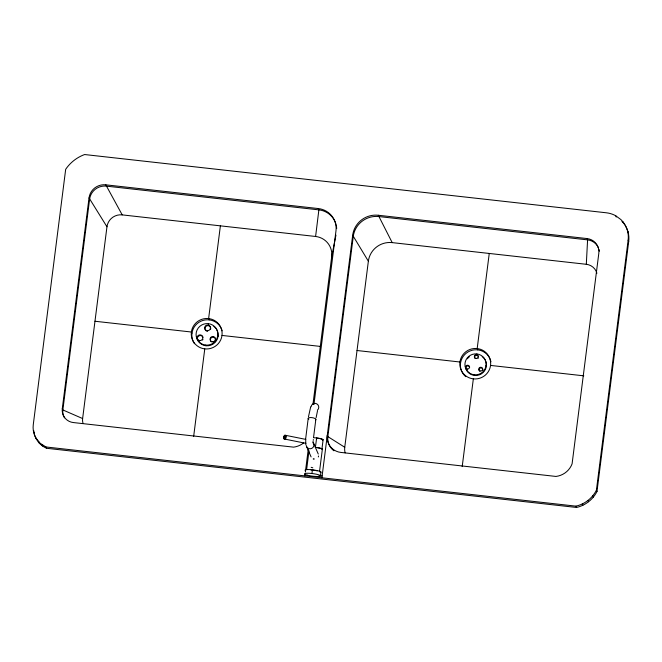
<?xml version="1.0" encoding="UTF-8"?>
<svg xmlns="http://www.w3.org/2000/svg" width="662" height="662" viewBox="0 0 662 662"><rect width="100%" height="100%" fill="white"/><g stroke="black" fill="none" stroke-linecap="round" stroke-linejoin="round"><path stroke-width="0.99" d="M596.909 273.24A12.661 12.446 -23.6 0 0 586.309 264.295L587.591 239.867L587.029 238.56L378.292 215.258A23.005 22.607 -23.6 0 0 352.672 235.242L321.897 477.782M313.275 440.247L313.333 439.527M312.96 404.283L331.679 256.74A18.586 18.271 -23.6 0 0 315.6 236.475L318.877 209.862L318.306 208.555L105.796 184.83A15.044 14.787 -23.6 0 0 89.031 197.905L62.294 408.636L62.865 409.943A12.768 12.545 -23.6 0 0 64.504 417.846M82.949 423.001A11.618 11.42 -23.6 0 1 82.626 418.55L106.963 226.785L89.031 197.905M193.676 436.308L204.773 348.874A15.466 15.201 -23.6 0 0 220.909 327.632A15.466 15.201 -23.6 0 0 194.396 324.67A15.466 15.201 -23.6 0 0 204.773 348.874M220.388 225.841L208.621 318.571L209.184 319.878M308.202 418.425L305.678 438.666L305.836 444.798M304.876 475.887L305.108 474.083M305.364 472.039L308.219 449.564M313.929 404.59L335.982 230.823A20.431 20.075 -23.6 0 0 318.306 208.555M306.647 469.457L309.03 450.681M313.573 437.276L315.857 419.286M311.934 473.512L312.406 469.813A8.035 1.274 7.2 0 1 320.83 472.378M322.262 449.424A6.546 1.034 7.2 0 0 315.402 447.338L316.635 437.946M316.577 439.038L316.701 438.095A5.222 0.828 7.2 0 1 322.171 439.758M323.122 439.651L321.922 449.117A6.107 0.968 7.2 0 0 315.435 447.413M319.473 471.89L322.361 449.167M320.482 475.755L320.954 472.056M345.159 452.866A14.605 14.357 -23.6 0 1 344.753 447.264L368.362 261.209L352.672 235.242M462.2 466.611L473.338 378.863A15.466 15.201 -23.6 0 0 489.475 357.621A15.466 15.201 -23.6 0 0 462.961 354.658A15.466 15.201 -23.6 0 0 473.338 378.863M489.251 253.455L477.186 348.56L477.749 349.867M596.975 491.535L596.404 490.236L628.139 240.165A25.106 24.676 -23.6 0 0 623.066 221.969L620.89 219.569L615.685 215.738A25.106 24.676 -23.6 0 0 606.417 212.8L84.62 154.536C76.966 157.324 70.23 162.562 65.679 169.315L33.266 424.731A21.945 21.573 -23.6 0 0 35.889 437.963C37.891 442.621 41.954 446.221 46.53 448.273L576.561 507.464A30.394 29.881 -23.6 0 0 596.975 491.535L628.701 241.473A25.106 24.676 -23.6 0 0 625.474 225.924M308.459 416.82L310.685 406.873M316.113 417.672L317.479 410.978M331.679 256.74L335.965 235.076M368.362 261.209A21.391 21.027 -23.6 0 1 392.194 242.615L586.309 264.295M106.963 226.785A13.695 13.463 -23.6 0 1 122.213 214.885L315.6 236.475M94.972 321.252L191.384 332.018L191.955 333.317M222.002 335.435L320.3 346.408M357.033 350.512L459.958 362.006L460.52 363.306M490.567 365.424L583.818 375.834M319.117 475.647L322.121 475.978M35.889 437.963L40.183 443.275L45.959 446.974L575.99 506.157A30.394 29.881 -23.6 0 0 596.404 490.236M285.041 435.215A1.936 0.794 -78.6 0 1 285.008 438.302A1.936 0.794 -78.6 0 1 283.725 437.748A1.936 0.794 -78.6 0 1 285.041 435.215L305.778 439.386M284.139 438.964L305.869 443.333M311.181 467.322L312.803 467.802M82.626 418.55L62.865 409.943L89.602 199.204A15.044 14.787 -23.6 0 1 106.367 186.13L318.877 209.862A20.431 20.075 -23.6 0 1 335.982 224.294M344.753 447.264L327.856 436.614L327.285 435.306A15.698 15.433 -23.6 0 0 340.872 452.427L555.956 476.441A19.554 19.215 -23.6 0 0 572.092 463.847L598.804 253.397A13.612 13.381 -23.6 0 0 587.029 238.56M622.007 221.472L623.637 223.268L623.066 221.969M122.213 214.885L105.796 184.83M392.194 242.615L378.292 215.258M627.435 230.542L628.006 231.849M628.139 240.165L628.701 241.473M615.685 215.738L616.256 217.037M592.755 495.788L593.317 497.088M587.972 500.431L588.543 501.738M582.295 503.947L582.866 505.247M575.99 506.157L576.561 507.464M486.065 365.54L486.355 366.194M476.863 353.947L477.153 354.6M474.224 374.783A10.633 10.451 -23.6 0 0 485.32 360.178A10.633 10.451 -23.6 0 0 467.091 358.142A10.633 10.451 -23.6 0 0 474.224 374.783L474.505 375.428M313.647 443.449L318.273 454.041M313.953 458.7L314.169 459.188A3.864 3.798 -23.6 0 1 313.2 458.948M306.539 446.494L311.099 456.929M217.806 335.584L218.088 336.238M208.34 323.66L208.621 324.314M205.617 345.092A10.94 10.749 -23.6 0 0 217.028 330.065A10.94 10.749 -23.6 0 0 198.286 327.971A10.94 10.749 -23.6 0 0 205.617 345.092L205.907 345.738M45.959 446.974L46.53 448.273M41.971 444.707L42.542 446.014M38.562 441.662L39.132 442.961M33.505 431.566L34.068 432.874A21.945 21.573 -23.6 0 1 33.745 430.606M62.294 408.636A12.768 12.545 -23.6 0 0 73.341 422.555L293.614 447.148A20.481 20.133 -23.6 0 0 303.668 442.928M624.125 223.913A25.106 24.676 -23.6 0 1 625.044 225.245M36.46 439.262A21.945 21.573 -23.6 0 1 34.234 433.618M598.994 249.483A13.612 13.381 -23.6 0 1 599.35 251.204M598.415 247.836A13.612 13.381 -23.6 0 0 587.591 239.867L378.863 216.557A23.005 22.607 -23.6 0 0 353.243 236.549L327.856 436.614A15.698 15.433 -23.6 0 0 333.929 450.797M336.197 225.146A20.431 20.075 -23.6 0 1 336.685 228.613M482.234 356.586A10.633 10.451 -23.6 0 1 481.183 373.997A10.633 10.451 -23.6 0 1 465.32 366.574M467.38 358.787A10.633 10.451 -23.6 0 1 469.325 356.818M465.734 376.67A15.466 15.201 -23.6 0 1 468.034 351.952A15.466 15.201 -23.6 0 1 490.939 361.766M194.487 343.735A15.466 15.201 -23.6 0 1 200.809 321.26A15.466 15.201 -23.6 0 1 222.142 330.81M216.424 329.064A10.94 10.749 -23.6 0 1 211.054 345.084A10.94 10.749 -23.6 0 1 196.457 336.635M213.851 326.349A10.94 10.749 -23.6 0 1 215.878 328.302M479.602 371.15A1.936 1.903 -23.6 0 1 480.513 367.956A1.936 1.903 -23.6 0 1 482.838 370.298M466.958 369.495A1.936 1.903 -23.6 0 1 466.602 366.351A1.936 1.903 -23.6 0 1 469.681 367.187M478.361 357.902A1.936 1.903 -23.6 0 1 478.113 358.341M475.051 358.399A1.936 1.903 -23.6 0 1 475.606 355.577A1.936 1.903 -23.6 0 1 478.353 356.446M206.072 330.777A2.896 2.855 -23.6 0 1 205.427 326.978A2.896 2.855 -23.6 0 1 209.209 325.961A2.896 2.855 -23.6 0 1 210.508 329.585M207.446 331.339A2.896 2.855 -23.6 0 1 206.718 331.149M215.481 340.756A2.673 2.623 -23.6 0 1 214.049 342.213M211.401 341.915A2.673 2.623 -23.6 0 1 211.377 337.736A2.673 2.623 -23.6 0 1 215.464 338.745M202.953 339.416A2.896 2.855 -23.6 0 1 202.58 340.069M199.179 341.038A2.896 2.855 -23.6 0 1 198.211 336.387A2.896 2.855 -23.6 0 1 202.936 337.231M305.472 470.665A8.035 1.274 7.2 0 1 312.406 469.813M310.859 469.912A6.546 1.034 7.2 0 1 314.21 470.293M315.815 470.574A6.546 1.034 7.2 0 1 317.239 470.897M313.672 437.748A6.107 0.968 7.2 0 1 321.037 438.724A6.107 0.968 7.2 0 1 322.535 440.073M318.546 455.994A3.864 3.798 -23.6 0 1 318.298 456.962M313.143 442.597A3.864 3.798 -23.6 0 1 311.595 448.464A3.864 3.798 -23.6 0 1 306.274 445.543M308.823 419.096A3.947 1.2 8.1 0 1 308.608 417.871L309.932 417.581A3.831 1.167 8.1 0 1 313.763 418.012L315.236 418.616A3.947 1.2 8.1 0 1 315.451 419.84M311.099 406.774A3.864 3.823 46.1 0 1 316.742 403.828A3.864 3.823 46.1 0 1 317.355 410.208M313.002 441.19A1.936 0.794 -78.6 0 1 312.985 442.977M285.628 438.583A1.655 0.679 -78.6 0 1 284.751 438.31A1.655 0.679 -78.6 0 1 285.157 436.117A1.655 0.679 -78.6 0 1 286.1 436.01M286.174 436.324A1.655 0.679 -78.6 0 1 285.81 438.302M480.173 370.993A1.936 1.903 -23.6 0 0 482.565 368.66A1.936 1.903 -23.6 0 0 479.354 367.799A1.936 1.903 -23.6 0 0 480.173 370.993M476.052 358.448A1.936 1.903 -23.6 0 0 478.072 355.792A1.936 1.903 -23.6 0 0 474.753 355.42A1.936 1.903 -23.6 0 0 476.052 358.448M467.149 369.007A1.936 1.903 -23.6 0 0 469.399 366.533A1.936 1.903 -23.6 0 0 466.131 365.871A1.936 1.903 -23.6 0 0 467.149 369.007M207.165 330.686A2.896 2.855 -23.6 0 0 210.243 326.747A2.896 2.855 -23.6 0 0 205.286 326.118A2.896 2.855 -23.6 0 0 207.165 330.686M199.626 340.566A2.896 2.855 -23.6 0 0 202.655 336.577A2.896 2.855 -23.6 0 0 197.681 336.023A2.896 2.855 -23.6 0 0 199.626 340.566M212.394 341.766A2.673 2.623 -23.6 0 0 215.183 338.092A2.673 2.623 -23.6 0 0 210.607 337.579A2.673 2.623 -23.6 0 0 212.394 341.766M307.325 475.2A8.035 1.274 7.2 0 0 320.367 476.077A8.035 1.274 7.2 0 0 309.899 473.33A8.035 1.274 7.2 0 0 307.325 475.2M284.95 438.128A1.655 0.679 -78.6 0 0 284.974 435.488A1.655 0.679 -78.6 0 0 283.849 437.648A1.655 0.679 -78.6 0 0 284.95 438.128"/></g></svg>
